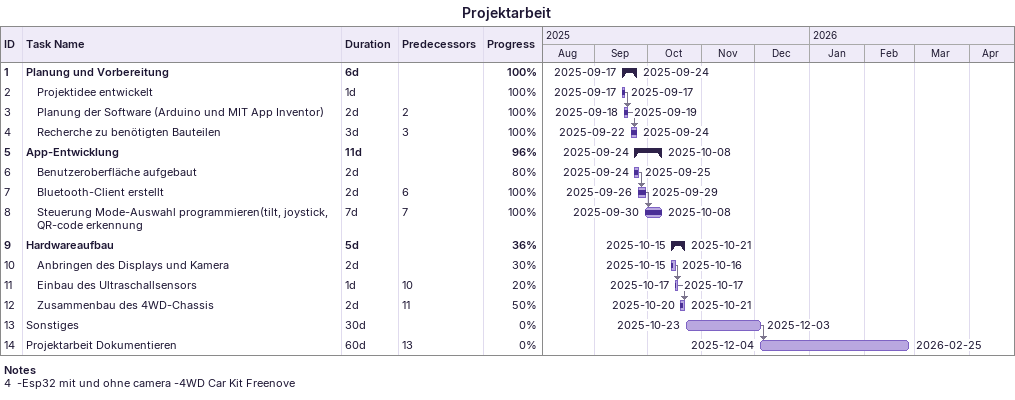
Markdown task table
Projektarbeit

| ID | Level | Task | Duration | Start | Finish | Predecessors | % complete |
|---|---|---|---|---|---|---|---|
| 1 | 1 | **Planung und Vorbereitung** | 6d | 2025-09-17 | 2025-09-24 |  | 100 |
| 2 | 2 | Projektidee entwickelt | 1d | 2025-09-17 | 2025-09-17 |  | 100 |
| 3 | 2 | Planung der Software (Arduino und MIT App Inventor) | 2d | 2025-09-18 | 2025-09-19 | 2 | 100 |
| 4 | 2 | Recherche zu benötigten Bauteilen | 3d | 2025-09-22 | 2025-09-24 | 3 | 100 |
| 5 | 1 | **App-Entwicklung** | 11d | 2025-09-24 | 2025-10-08 |  | 96 |
| 6 | 2 | Benutzeroberfläche aufgebaut | 2d | 2025-09-24 | 2025-09-25 |  | 80 |
| 7 | 2 | Bluetooth-Client erstellt | 2d | 2025-09-26 | 2025-09-29 | 6 | 100 |
| 8 | 2 | Steuerung Mode-Auswahl programmieren(tilt, joystick, QR-code erkennung | 7d | 2025-09-30 | 2025-10-08 | 7 | 100 |
| 9 | 1 | **Hardwareaufbau** | 5d | 2025-10-15 | 2025-10-21 |  | 36 |
| 10 | 2 | Anbringen des Displays und Kamera | 2d | 2025-10-15 | 2025-10-16 |  | 30 |
| 11 | 2 | Einbau des Ultraschallsensors | 1d | 2025-10-17 | 2025-10-17 | 10 | 20 |
| 12 | 2 | Zusammenbau des 4WD-Chassis | 2d | 2025-10-20 | 2025-10-21 | 11 | 50 |
| 13 | 1 | Sonstiges | 30d | 2025-10-23 | 2025-12-03 |  | 0 |
| 14 | 1 | Projektarbeit Dokumentieren | 60d | 2025-12-04 | 2026-02-25 | 13 | 0 |

Notes
- 4: -Esp32 mit und ohne camera -4WD Car Kit Freenove
